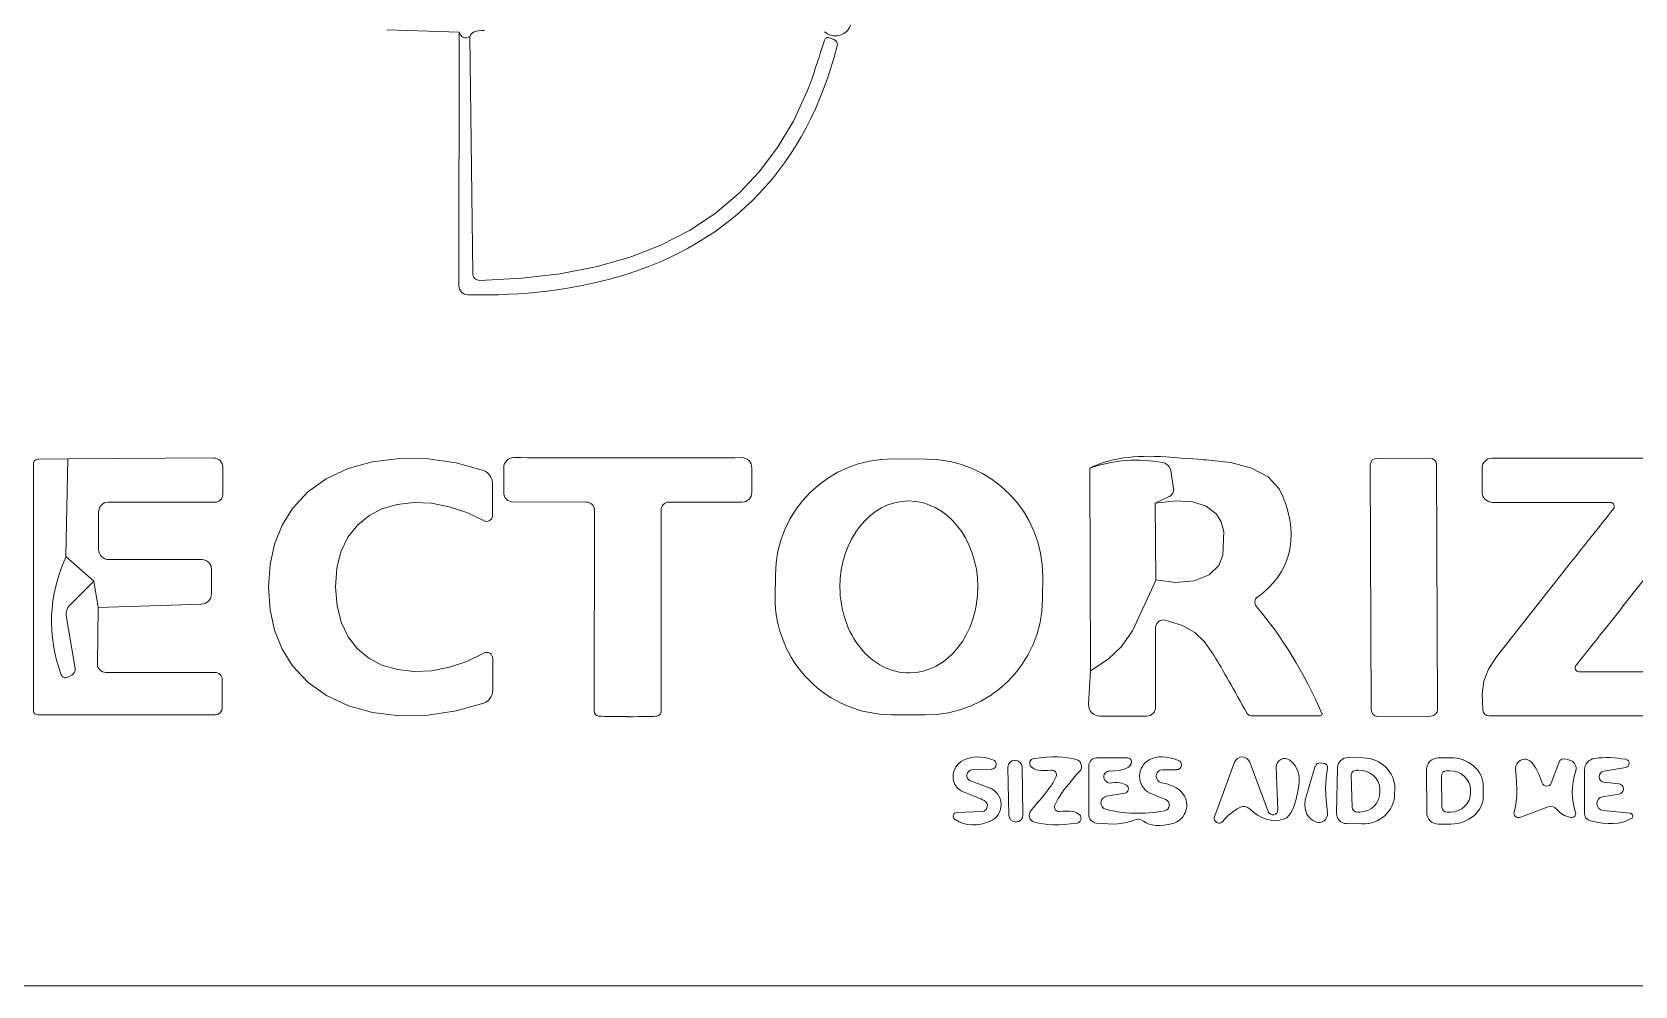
# Model space of a CAD drawing. Extents: x 0 to 650, y 0 to 488.
# Drawn here: x 127 to 269.5, y 0 to 84.9 of the extents above; entities that cross this region are included whole.
import ezdxf

# ---------------------------------------------------------------- set-up
doc = ezdxf.new("R2010")
doc.units = 0
doc.linetypes.add('Solid', pattern=[0])
doc.layers.add('Layer 1', color=7, linetype='Solid', lineweight=0)

msp = doc.modelspace()

# ---------------------------------------------------------------- linework, layer by layer
at = {"layer": 'Layer 1', "color": 9, "linetype": 'Solid', "lineweight": 0}
for p, q in [((158.59, 85.06), (165.02, 84.84)), ((127.16, 46.45), (127.16, 24.49)), ((130.23, 46.89), (127.6, 46.88)), ((143.19, 46.97), (130.23, 46.89)), ((143.99, 43.72), (143.99, 46.17)), ((155.14, 46.04), (153.19, 45.13)), ((157.27, 46.64), (155.14, 46.04)), ((159.71, 46.94), (157.27, 46.64)), ((162.22, 46.9), (159.71, 46.94)), ((164.73, 46.53), (162.22, 46.9)), ((167.16, 45.85), (164.73, 46.53)), ((168.97, 46.11), (168.97, 43.91)), ((191.03, 43.91), (191.03, 46.1)), ((206.59, 46.87), (203.57, 46.89)), ((221.09, 46.07), (221.15, 28.05)), ((233.62, 46.58), (231.4, 46.81)), ((235.46, 46.08), (233.62, 46.58)), ((236.92, 45.28), (235.46, 46.08)), ((246.01, 46.34), (246.09, 24.58)), ((251.31, 46.96), (246.61, 46.94)), ((251.99, 24.6), (251.91, 46.36)), ((255.95, 46.07), (255.95, 43.95)), ((275.35, 46.95), (256.84, 46.95)), ((153.19, 45.13), (151.55, 43.95)), ((167.98, 41.87), (167.97, 44.71)), ((237.9, 44.22), (236.92, 45.28)), ((238.27, 43.48), (237.9, 44.22)), ((133.82, 43.04), (143.31, 43.04)), ((151.55, 43.95), (150.18, 42.47)), ((158.13, 42.44), (159.5, 42.84)), ((159.5, 42.84), (160.97, 43.01)), ((160.97, 43.01), (162.54, 42.94)), ((162.54, 42.94), (164.12, 42.64)), ((169.82, 43.06), (176.34, 43.05)), ((183.65, 43.05), (190.17, 43.05)), ((228.72, 43.15), (226.88, 42.96)), ((226.88, 42.96), (226.95, 36.14)), ((230.23, 43.06), (228.72, 43.15)), ((231.41, 42.68), (230.23, 43.06)), ((256.89, 43.02), (267.36, 43.02)), ((132.95, 38.86), (132.95, 42.17)), ((150.18, 42.47), (149.26, 41)), ((155.96, 41), (156.97, 41.83)), ((156.97, 41.83), (158.13, 42.44)), ((164.12, 42.64), (165.68, 42.13)), ((165.68, 42.13), (167.17, 41.4)), ((177.03, 42.36), (177.01, 24.46)), ((182.97, 24.46), (182.97, 42.36)), ((232.33, 41.98), (231.41, 42.68)), ((232.75, 41.3), (232.33, 41.98)), ((268.36, 33.64), (274.7, 41.7)), ((149.26, 41), (148.59, 39.31)), ((154.5, 38.62), (155.12, 39.93)), ((155.12, 39.93), (155.96, 41)), ((232.99, 40.43), (232.75, 41.3)), ((232.9, 38.34), (232.99, 40.43)), ((148.59, 39.31), (148.19, 37.5)), ((154.14, 37.17), (154.5, 38.62)), ((142.14, 37.93), (133.87, 37.93)), ((142.99, 34.88), (142.99, 37.09)), ((148.19, 37.5), (148.06, 35.48)), ((154.02, 35.49), (154.14, 37.17)), ((231.7, 36.58), (232.55, 37.41)), ((232.55, 37.41), (232.9, 38.34)), ((263.58, 37.34), (257.23, 29.28)), ((193.12, 36.58), (193.1, 34.58)), ((216.88, 34.42), (216.9, 36.42)), ((226.95, 36.14), (228.68, 35.9)), ((228.68, 35.9), (230.35, 36.05)), ((230.35, 36.05), (231.7, 36.58)), ((148.06, 35.48), (148.2, 33.46)), ((154.15, 33.81), (154.02, 35.49)), ((132.84, 28.66), (132.9, 33.68)), ((132.9, 33.68), (142.11, 33.97)), ((148.2, 33.46), (148.6, 31.65)), ((154.51, 32.35), (154.15, 33.81)), ((148.6, 31.65), (149.28, 29.96)), ((155.14, 31.05), (154.51, 32.35)), ((226.92, 24.81), (226.92, 31.87)), ((227.78, 32.55), (229.33, 32.06)), ((229.33, 32.06), (230.4, 31.46)), ((230.4, 31.46), (231.28, 30.62)), ((149.28, 29.96), (150.19, 28.49)), ((155.97, 29.98), (155.14, 31.05)), ((156.98, 29.15), (155.97, 29.98)), ((231.28, 30.62), (232.11, 29.43)), ((158.14, 28.55), (156.98, 29.15)), ((159.52, 28.14), (158.14, 28.55)), ((165.69, 28.88), (164.14, 28.35)), ((167.19, 29.61), (165.69, 28.88)), ((167.99, 26.3), (167.99, 29.14)), ((257.23, 29.28), (256.53, 28.18)), ((143.28, 27.9), (133.59, 27.9)), ((143.95, 24.76), (143.95, 27.22)), ((150.19, 28.49), (151.57, 27.01)), ((160.99, 27.98), (159.52, 28.14)), ((162.55, 28.05), (160.99, 27.98)), ((164.14, 28.35), (162.55, 28.05)), ((221.15, 28.05), (220.97, 25.06)), ((256.12, 27.13), (255.95, 26)), ((256.53, 28.18), (256.12, 27.13)), ((275.04, 27.96), (264.57, 27.96)), ((151.57, 27.01), (153.21, 25.84)), ((153.21, 25.84), (155.17, 24.93)), ((255.95, 26), (256.01, 24.54)), ((155.17, 24.93), (157.3, 24.34)), ((157.3, 24.34), (159.74, 24.04)), ((162.25, 24.09), (164.75, 24.47)), ((164.75, 24.47), (167.19, 25.16)), ((127.54, 24.11), (143.3, 24.11)), ((159.74, 24.04), (162.25, 24.09)), ((203.41, 24.13), (206.43, 24.11)), ((221.96, 24.01), (226.12, 24.01)), ((235.42, 24.04), (241.59, 24.04)), ((246.69, 23.98), (251.39, 24)), ((256.58, 24.03), (275.09, 24.03))]:
    msp.add_line(p, q, dxfattribs=at)
at = {"layer": 'Layer 1', "color": 254, "linetype": 'Solid', "lineweight": 0}
for p, q in [((165.02, 84.84), (164.98, 62.3)), ((166.21, 63.38), (165.97, 84.47)), ((198.32, 84.2), (197.92, 84.35)), ((195.93, 79.56), (194.72, 76.95)), ((194.72, 76.95), (193.32, 74.6)), ((193.32, 74.6), (191.69, 72.43)), ((191.69, 72.43), (189.89, 70.52)), ((189.89, 70.52), (187.77, 68.73)), ((187.77, 68.73), (185.48, 67.21)), ((185.48, 67.21), (182.93, 65.9)), ((182.93, 65.9), (180.22, 64.85)), ((180.22, 64.85), (177.27, 64)), ((170.57, 62.96), (166.84, 62.77)), ((173.98, 63.36), (170.57, 62.96)), ((177.27, 64), (173.98, 63.36)), ((214.43, 20.07), (214.37, 20.07)), ((224.44, 20.29), (221.68, 20.29)), ((245.39, 20.29), (244.05, 20.32)), ((253.14, 20.3), (252.05, 20.29)), ((263.82, 20.05), (263.46, 20.18)), ((210.63, 19.23), (212.35, 19.29)), ((213.79, 19.46), (213.87, 15.18)), ((215.13, 15.2), (215.05, 19.48)), ((220.98, 19.6), (220.98, 15.27)), ((227.56, 19.24), (228.8, 19.24)), ((233.95, 19.91), (232.17, 15.06)), ((236.93, 15.51), (235.3, 19.91)), ((237.65, 19.47), (237.79, 15.68)), ((241.89, 19.79), (241.54, 19.84)), ((243.11, 19.42), (243.01, 15.38)), ((244.3, 18.72), (244.4, 15.9)), ((244.97, 19.2), (244.75, 19.19)), ((251.01, 19.25), (251.03, 15.43)), ((252.34, 18.67), (252.38, 15.91)), ((253.08, 19.15), (252.8, 19.15)), ((262.76, 19.86), (262.09, 18.04)), ((265.06, 19.22), (265.06, 15.37)), ((266.77, 19.11), (268.73, 19.44)), ((212.14, 17.62), (210.47, 18.24)), ((222.56, 16.88), (224.18, 17.15)), ((246.87, 17.3), (246.87, 17.48)), ((248.17, 17.01), (248.19, 17.55)), ((254.92, 17.22), (254.92, 17.44)), ((256.06, 16.93), (256.06, 17.79)), ((268.1, 17.99), (266.8, 18.12)), ((259.31, 15), (261.84, 15.94)), ((266.67, 16.83), (268.13, 17.07)), ((211.48, 15.52), (209.26, 15.44)), ((214.49, 14.59), (214.55, 14.59)), ((243.91, 14.44), (245.25, 14.41)), ((244.87, 15.45), (245.09, 15.46)), ((252.07, 14.39), (253.16, 14.4)), ((252.86, 15.45), (253.14, 15.45)), ((269.12, 15.36), (266.71, 15.61))]:
    msp.add_line(p, q, dxfattribs=at)
at = {"layer": 'Layer 1', "color": 251, "linetype": 'Solid', "lineweight": 0}
for p, q in [((130.23, 46.89), (130.05, 38.2)), ((228.53, 44.27), (228.27, 45.82)), ((226.88, 42.96), (228.13, 43.53)), ((132.52, 36), (132.9, 33.68)), ((224.87, 31.58), (226.75, 35.64)), ((226.75, 35.64), (226.95, 36.14)), ((223.85, 30.16), (224.87, 31.58)), ((222.72, 29.06), (223.85, 30.16)), ((221.15, 28.05), (222.72, 29.06))]:
    msp.add_line(p, q, dxfattribs=at)
at = {"layer": 'Layer 1', "color": 250, "linetype": 'Solid', "lineweight": 0}
for p, q in [((132.52, 36), (130.05, 38.2)), ((130.37, 33.85), (132.52, 36)), ((130.86, 28.24), (130.08, 32.96)), ((130.22, 27.47), (130.6, 27.69))]:
    msp.add_line(p, q, dxfattribs=at)
at = {"layer": 'Layer 1', "color": 7, "linetype": 'Solid', "lineweight": 0}
msp.add_line((650, 0), (0, 0), dxfattribs=at)
at = {"layer": 'Layer 1', "color": 9, "linetype": 'Solid', "lineweight": 0}
for centre, radius, start, end in [((203.5, 36.51), 10.38, 89.6, 179.6), ((206.52, 36.49), 10.38, 359.6, 449.6), ((246.61, 46.34), 0.6, 90.2, 180.2), ((251.31, 46.36), 0.6, 0.2, 90.2), ((203.48, 34.51), 10.38, 179.6, 269.6), ((206.5, 34.49), 10.38, 269.6, 359.6), ((246.69, 24.58), 0.6, 180.2, 270.2), ((251.39, 24.6), 0.6, 270.2, 360.2)]:
    msp.add_arc(centre, radius, start, end, dxfattribs=at)
at = {"layer": 'Layer 1', "color": 254, "linetype": 'Solid', "lineweight": 0}
for centre, start, end in [((214.39, 19.47), 91.2, 181.2), ((214.45, 19.47), 1.2, 91.2), ((214.47, 15.19), 181.2, 271.2), ((214.53, 15.19), 271.2, 361.2)]:
    msp.add_arc(centre, 0.6, start, end, dxfattribs=at)
at = {"layer": 'Layer 1', "color": 252, "linetype": 'Solid', "lineweight": 0}
msp.add_ellipse((199.92, 180.88), major_axis=(34.51, 96.5), ratio=0.066252, start_param=3.064625, end_param=3.21486, dxfattribs=at)
at = {"layer": 'Layer 1', "color": 9, "linetype": 'Solid', "lineweight": 0}
for centre, major_axis, ratio, start_param, end_param in [((275.07, 32), (109.06, -52.59), 0.060691, 3.016378, 3.157917), ((198.46, 85.96), (0.74, 1.24), 0.995301, 2.935666, 4.918316), ((383.67, -113.63), (164.45, -158.34), 0.168745, 2.940889, 3.082429), ((-18.13, 67.83), (249.64, -21.02), 0.001382, 6.111809, 6.253348), ((127.6, 46.45), (0.44, 0), 0.977273, 1.570796, 3.141593), ((143.19, 46.17), (0.784, -0.157), 1, 0.197204, 1.768001), ((166.76, 44.71), (0.2, 1.19), 0.998555, 4.885985, 6.109589), ((169.87, 46.11), (0.903, -0.003), 0.998379, 1.568469, 3.14392), ((225.22, 53.04), (87.54, 3.37), 0.057538, 4.025776, 4.167315), ((134.79, 53.07), (87.53, -3.43), 0.057542, 5.257421, 5.398961), ((190.12, 46.1), (0.903, 0.002), 0.998379, 6.280858, 7.856309), ((256.84, 46.07), (0.89, 0), 0.988764, 1.570796, 3.141593), ((133.82, 42.17), (0.615, -0.615), 1, 2.356194, 3.926991), ((143.31, 43.72), (0.656, 0.179), 1, 4.445789, 6.016586), ((169.82, 43.91), (0.083, 0.852), 1, 1.666618, 3.237414), ((176.34, 42.36), (0.604, -0.321), 1, 0.487261, 2.058058), ((183.65, 42.36), (0.318, -0.606), 1, 2.65927, 4.230066), ((190.17, 43.9), (0.847, 0.123), 1, 4.568749, 6.139545), ((204.99, 35.5), (-0.04, 7.65), 0.801307, 0, 1.570796), ((204.99, 35.5), (-0.04, 7.65), 0.801307, 4.712389, 6.283185), ((-419.58, 270.87), (658.2, -232.92), 0.092651, 6.220492, 6.362032), ((256.89, 43.95), (0.94, 0), 0.989362, 3.141593, 4.712389), ((267.36, 42.67), (0.33, -0.116), 0.999491, 5.944318, 8.192849), ((167.44, 41.87), (0.138, 0.522), 0.990368, 2.877415, 4.976566), ((142.19, -120.7), (127.01, 165.01), 0.003272, 0.152796, 0.294335), ((133.87, 38.86), (0, -0.93), 0.989247, 4.712389, 6.283185), ((142.14, 37.09), (0.85, 0), 0.988235, 0, 1.570796), ((142.08, 34.88), (0.911, 0.016), 0.999419, 4.729428, 6.266146), ((204.99, 35.5), (-0.04, 7.65), 0.801307, 1.570796, 3.141593), ((204.99, 35.5), (-0.04, 7.65), 0.801307, 3.141593, 4.712389), ((236.29, 34.15), (0.435, 0.341), 0.991441, 1.535185, 3.177204), ((126.36, -98.34), (104.26, 137.12), 0.434229, 6.045258, 6.186797), ((390.59, 191.06), (127.84, 164.4), 0.002506, 3.294383, 3.435922), ((227.62, 31.87), (0.083, 0.694), 0.994528, 6.163437, 7.97373), ((133.59, 28.65), (0.005, 0.75), 0.999913, 1.564218, 3.148171), ((167.46, 29.14), (0.139, -0.522), 0.990368, 1.306619, 3.40577), ((290.3, -84.6), (60.54, -117.57), 0.014173, 2.74671, 2.88825), ((264.57, 28.31), (0.33, -0.116), 0.999491, 2.802725, 5.051257), ((143.28, 27.22), (0, -0.68), 0.985294, 1.570796, 3.141593), ((166.78, 26.3), (0.21, -1.19), 0.998555, 0.173596, 1.3972), ((127.54, 24.49), (0.269, -0.269), 1, 3.926991, 5.497787), ((143.3, 24.76), (0.46, 0.46), 1, 3.926991, 5.497787), ((177.46, 24.46), (0.03, 0.447), 0.997941, 1.63699, 3.075399), ((182.53, 24.46), (0.03, -0.447), 0.997941, 0.066194, 1.504603), ((221.96, 25), (0.028, 0.993), 0.998369, 1.542256, 3.170133), ((226.12, 24.81), (0.787, 0.145), 1, 4.52984, 6.100636), ((235.42, 24.46), (0.108, -0.403), 0.991111, 4.971953, 6.023621), ((241.59, 24.19), (0.033, -0.143), 0.987655, 6.060991, 8.076176), ((256.58, 24.61), (0.034, -0.576), 0.993104, 4.770942, 6.224632), ((361.09, 29.09), (183.77, 5.05), 0.004797, 3.1707, 3.31224), ((-1.18, 29.21), (183.84, -5.18), 0.004795, 6.11255, 6.254089)]:
    msp.add_ellipse(centre, major_axis=major_axis, ratio=ratio, start_param=start_param, end_param=end_param, dxfattribs=at)
at = {"layer": 'Layer 1', "color": 254, "linetype": 'Solid', "lineweight": 0}
for centre, major_axis, ratio, start_param, end_param in [((223.57, 223.14), (28.73, 145.3), 0.031009, 3.301729, 3.443268), ((197.8, 84.03), (0.323, -0.112), 0.990626, 1.557287, 3.155102), ((198.16, 83.75), (0.458, -0.144), 0.994451, 0.047288, 1.523509), ((-921.53, 1220.6), (1112.44, -1150.89), 0.124845, 6.217879, 6.359419), ((24.22, 249.35), (166.23, -180.01), 0.32366, 5.982988, 6.124528), ((166.83, 63.39), (0.369, 0.498), 1, 2.22514, 3.795937), ((165.81, 62.3), (0.83, -0.01), 0.98735, 3.153935, 4.700047), ((210.46, 18.71), (1.1, 1.15), 0.94422, 1.202288, 3.510101), ((250.96, -85.36), (40.89, -105.55), 0.153772, 3.014, 3.155539), ((212.33, 19.72), (0.259, -0.346), 0.997002, 5.676054, 8.461113), ((216.17, 19.81), (0.19, -0.398), 0.995731, 2.824697, 5.029285), ((125.46, -49.45), (96.03, 68.58), 0.136738, 0.110296, 0.251836), ((219.69, 19.53), (0.312, 0.573), 0.999434, 4.483399, 6.512175), ((221.68, 19.6), (0.7, 0), 0.985714, 1.570796, 3.141593), ((26.08, 99.02), (198.66, -79.28), 0.049957, 6.162186, 6.30383), ((224.44, 19.95), (0.005, -0.34), 0.999541, 1.585943, 3.126446), ((227.17, 18.66), (1.19, 1.19), 0.993356, 1.249037, 3.463352), ((292.36, -84.36), (66.08, -104.44), 0.11997, 2.988982, 3.130522), ((228.8, 19.67), (0.352, 0.246), 0.992113, 4.0981, 6.897474), ((234.62, 19.66), (0.51, 0.509), 0.997271, 5.851156, 8.286011), ((238.4, 19.49), (0.714, -0.237), 0.998481, 1.219443, 3.492946), ((114.89, -47.72), (124.56, 67.13), 0.118614, 6.193351, 6.33489), ((244.03, 19.4), (0.891, 0.23), 1, 1.29583, 2.866626), ((245.33, 17.62), (2.86, -0.06), 0.933566, 0, 1.570796), ((252.05, 19.25), (0.09, -1.04), 1, 3.055725, 4.626522), ((253.15, 17.78), (2.91, 0.01), 0.865979, 6.283185, 7.853982), ((259.75, 19.35), (0.322, 0.753), 0.995165, 5.76855, 8.368617), ((263.27, 19.67), (0.377, -0.393), 1, 2.019791, 3.590587), ((263.57, 19.35), (0.74, -0.079), 1, 6.089728, 7.616088), ((266.09, 19.22), (1.03, 0.06), 0.992721, 1.630942, 3.081447), ((270.34, -23.58), (4.04, -43.86), 0.44231, 3.017241, 3.158781), ((268.67, 19.8), (0.262, 0.256), 0.995806, 4.099599, 6.895976), ((210.65, 18.72), (0.415, 0.301), 0.995261, 0.9795, 3.732889), ((305.31, 83.03), (89.52, 63.44), 0.08276, 3.153856, 3.295396), ((207.49, 19.3), (10.94, 1.67), 0.583257, 5.782881, 5.924421), ((217.7, 18.79), (0.06, 0.411), 0.99225, 4.44403, 6.551544), ((271.55, 57.93), (53.64, 42.47), 0.062766, 2.796319, 2.937859), ((222.82, 18.62), (0.354, 0.354), 1, 0.805395, 2.376192), ((239.32, 20.41), (17, 1.85), 0.164071, 3.123736, 3.265276), ((227.56, 18.65), (0.373, -0.453), 0.995143, 2.455561, 5.398421), ((326.56, 296.19), (86.35, 279.72), 0.001059, 2.992991, 3.13453), ((241.5, 19.45), (0.078, 0.384), 0.996773, 0.091753, 1.479043), ((241.85, 19.44), (0.36, -0.057), 0.985621, 6.244226, 7.892941), ((308.14, -55.92), (64.58, -77.76), 0.181145, 3.285313, 3.426852), ((244.76, 18.73), (0.459, 0.031), 1, 1.536299, 3.107096), ((245.03, 17.42), (1.84, 0.06), 0.967391, 0, 1.570796), ((252.81, 18.68), (0.465, 0.071), 1, 1.434645, 3.005441), ((253.11, 17.41), (1.81, 0.03), 0.961326, 0, 1.570796), ((193.2, 134.78), (64.72, -120.53), 0.100246, 0.098745, 0.240284), ((236.97, -9.9), (22.52, 30.65), 0.336725, 6.042477, 6.184016), ((383.67, 39.18), (119.6, 23.01), 0.209766, 3.029314, 3.170854), ((266.85, 18.62), (0.342, 0.364), 0.999265, 0.918212, 3.794177), ((129.17, 42.75), (82.84, -26.49), 0.014545, 0.093311, 0.234851), ((211.58, 16.12), (1.1, 1.17), 0.997489, 4.312662, 6.682913), ((164.91, -23.52), (53.23, 42.78), 0.060303, 5.936785, 6.078325), ((215.68, 38.04), (7.15, -19.98), 0.077347, 6.121021, 6.262561), ((162.88, -33.79), (61.61, 51.51), 0.101504, 0.022776, 0.164315), ((224.11, 17.54), (0.204, -0.335), 0.997604, 5.903207, 8.23396), ((320.64, -19.94), (94.27, -37.13), 0.001731, 3.175201, 3.316741), ((121.01, -40.23), (108.49, 57.1), 0.116349, 0.001182, 0.142722), ((196.23, 254.14), (42.05, -239.3), 0.051993, 0.00737, 0.14891), ((245.03, 17.24), (1.84, 0.06), 0.967391, 4.712389, 6.283185), ((253.11, 17.19), (1.81, 0.03), 0.961326, 4.712389, 6.283185), ((261.7, 18.19), (0.304, 0.288), 0.994899, 2.687004, 5.166978), ((268.05, 17.53), (0.339, -0.318), 0.999603, 5.631683, 8.505484), ((211.46, 16.03), (0.277, -0.43), 0.999794, 5.745825, 8.391342), ((218.34, 15.93), (0.06, 0.411), 0.99225, 1.302437, 3.409952), ((228.98, 15.1), (11.38, 1.08), 0.575221, 2.685685, 2.827225), ((222.66, 16.29), (0.401, -0.44), 0.994532, 2.56966, 5.284322), ((265.9, 127.09), (44.58, 110.98), 0.289481, 3.177728, 3.319268), ((227.61, 16.1), (0.334, -0.41), 0.995139, 5.774101, 8.363066), ((228.02, 16.09), (0.62, -1.57), 0.99158, 6.169948, 7.967219), ((276.45, -3.63), (43.94, -17.56), 0.255787, 2.931857, 3.073396), ((234.74, 15.27), (0.568, 0.428), 0.985385, 0.150621, 1.420175), ((251.73, 210.34), (14.41, 195.61), 0.115007, 3.046033, 3.187572), ((237.35, 15.66), (0.247, 0.369), 0.999729, 2.515003, 5.338978), ((365.24, 112.71), (124.72, 97.64), 0.092059, 3.05238, 3.19392), ((244.86, 15.91), (0.078, 0.453), 1, 1.774721, 3.345517), ((245.31, 17.08), (2.86, -0.06), 0.933566, 4.712389, 6.283185), ((252.85, 15.92), (0.47, 0.019), 1, 3.117425, 4.688221), ((253.15, 16.92), (2.91, 0.01), 0.865979, 4.712389, 6.283185), ((262.07, 15.3), (0.32, -0.598), 0.983116, 1.713091, 2.999298), ((307.01, 50.17), (44.39, 34.49), 0.166626, 3.139255, 3.280794), ((266.77, 16.22), (0.449, -0.422), 0.997852, 2.488898, 5.365083), ((209.27, 15.09), (0.299, 0.174), 0.999792, 1.079911, 3.632478), ((234.54, 177.91), (24.24, 163.56), 0.133721, 3.084589, 3.226129), ((216.34, 15.19), (0.312, 0.573), 0.999434, 1.341807, 3.370582), ((310.58, 84.17), (96.03, 68.58), 0.136738, 3.251889, 3.393428), ((130.73, -48.31), (89.52, 63.44), 0.08276, 0.012264, 0.153803), ((219.86, 14.92), (0.19, -0.398), 0.995731, 5.966289, 8.170878), ((221.77, 15.27), (0.791, -0.052), 0.99153, 3.206442, 4.64754), ((122.83, 94.22), (102.98, -78.82), 0.122065, 6.077309, 6.218849), ((225.35, 13.99), (0.536, -0.653), 0.99102, 1.809437, 2.902952), ((311.73, 127.99), (85.88, 113.33), 0.109726, 3.141341, 3.28288), ((232.57, 14.91), (0.413, 0.124), 0.992938, 2.499443, 5.354538), ((241.45, 15.3), (0.094, 0.756), 0.99751, 2.87329, 4.980692), ((243.93, 15.36), (0.192, 0.9), 1, 1.758311, 3.329108), ((252.07, 15.43), (0.894, -0.532), 1, 3.682105, 5.252901), ((259.18, 15.37), (0.392, 0.011), 0.99484, 2.817887, 5.036094), ((263.92, 15.34), (0.354, 0.021), 0.998653, 4.443989, 6.551585), ((265.78, 15.37), (0.715, -0.093), 0.985461, 3.268417, 4.585565), ((185.82, 151.1), (83.5, -136.15), 0.141889, 6.136479, 6.278019), ((269.1, 15.11), (0.211, -0.138), 0.994175, 5.801781, 8.335386)]:
    msp.add_ellipse(centre, major_axis=major_axis, ratio=ratio, start_param=start_param, end_param=end_param, dxfattribs=at)
at = {"layer": 'Layer 1', "color": 251, "linetype": 'Solid', "lineweight": 0}
for centre, major_axis, ratio, start_param, end_param in [((224.32, -123.83), (1, 170.61), 0.267681, 6.234294, 6.375833), ((227.38, 45.68), (0.904, -0.015), 0.99411, 0.175546, 1.39525), ((227.84, 44.16), (0.67, 0.201), 0.996264, 4.850945, 6.14463)]:
    msp.add_ellipse(centre, major_axis=major_axis, ratio=ratio, start_param=start_param, end_param=end_param, dxfattribs=at)
at = {"layer": 'Layer 1', "color": 250, "linetype": 'Solid', "lineweight": 0}
for centre, major_axis, ratio, start_param, end_param in [((557.69, 35.93), (428.93, 3.62), 0.173195, 3.062439, 3.203979), ((131.1, 33.11), (0.468, -0.928), 0.993266, 3.457962, 4.39602), ((130.01, 27.83), (0.176, -0.374), 0.97754, 4.617488, 6.378086), ((130.34, 28.16), (0.175, -0.508), 0.978184, 0.175774, 1.395022)]:
    msp.add_ellipse(centre, major_axis=major_axis, ratio=ratio, start_param=start_param, end_param=end_param, dxfattribs=at)

doc.saveas('drawing.dxf')
